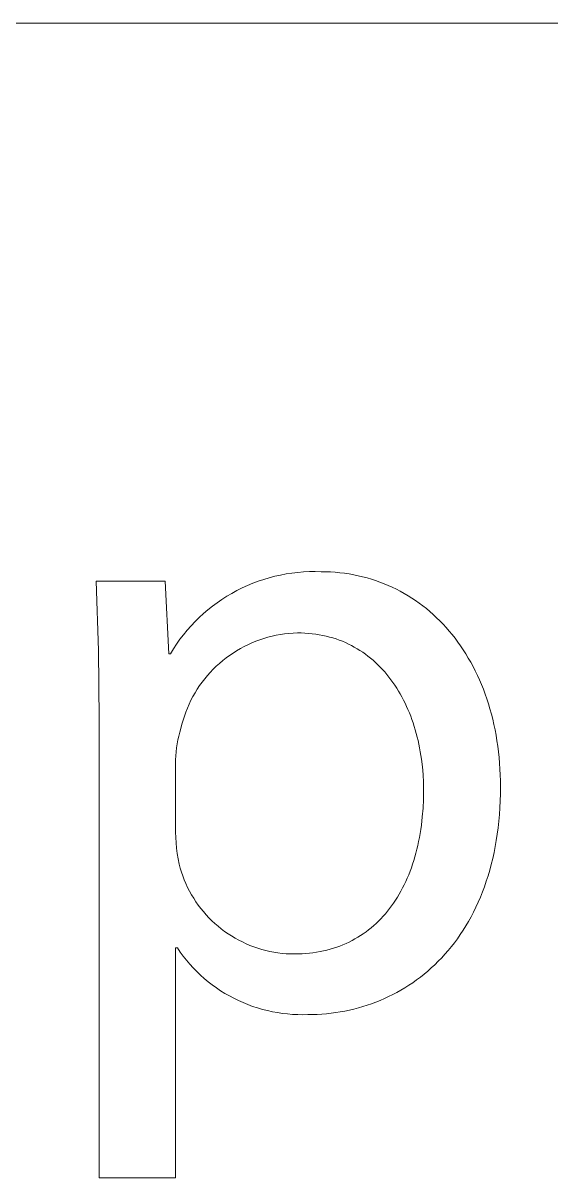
# Model space of a CAD drawing. Header units: millimetres. Extents: x -987 to 2591, y -102 to 2398.
# Drawn here: x 2434.09 to 2455.67, y 250.89 to 298.15 of the extents above; entities that cross this region are included whole.
import ezdxf

# ---------------------------------------------------------------- set-up
doc = ezdxf.new("R2010")
doc.units = ezdxf.units.MM
doc.header["$MEASUREMENT"] = 0
doc.layers.add('Domyślny', color=7, linetype='Continuous', true_color=0x000000)

msp = doc.modelspace()

# ---------------------------------------------------------------- linework, layer by layer
at = {"layer": 'Domyślny', "color": 18, "lineweight": 15, "true_color": 0x000000}
for p, q in [((2587.303, 298.147), (1238.647, 298.147)), ((2444.154, 275.452), (2444.384, 275.512)), ((2444.384, 275.512), (2444.616, 275.564)), ((2444.616, 275.564), (2444.849, 275.608)), ((2444.849, 275.608), (2445.084, 275.643)), ((2445.084, 275.643), (2445.32, 275.671)), ((2445.32, 275.671), (2445.557, 275.69)), ((2445.557, 275.69), (2445.795, 275.701)), ((2445.795, 275.701), (2446.032, 275.704)), ((2446.032, 275.704), (2446.27, 275.698)), ((2446.27, 275.698), (2446.466, 275.696)), ((2446.466, 275.696), (2446.66, 275.688)), ((2446.66, 275.688), (2446.853, 275.675)), ((2446.853, 275.675), (2447.044, 275.657)), ((2447.044, 275.657), (2447.233, 275.634)), ((2447.233, 275.634), (2447.42, 275.607)), ((2447.42, 275.607), (2447.606, 275.574)), ((2447.606, 275.574), (2447.789, 275.536)), ((2447.789, 275.536), (2447.971, 275.493)), ((2447.971, 275.493), (2448.151, 275.446)), ((2437.166, 272.476), (2437.073, 275.305)), ((2437.073, 275.305), (2439.896, 275.305)), ((2439.896, 275.305), (2440.051, 272.339)), ((2442.83, 274.927), (2443.043, 275.034)), ((2443.043, 275.034), (2443.259, 275.133)), ((2443.259, 275.133), (2443.478, 275.224)), ((2443.478, 275.224), (2443.701, 275.308)), ((2443.701, 275.308), (2443.926, 275.384)), ((2443.926, 275.384), (2444.154, 275.452)), ((2448.151, 275.446), (2448.329, 275.394)), ((2448.329, 275.394), (2448.505, 275.337)), ((2448.505, 275.337), (2448.678, 275.276)), ((2448.678, 275.276), (2448.85, 275.209)), ((2448.85, 275.209), (2449.019, 275.139)), ((2449.019, 275.139), (2449.186, 275.063)), ((2449.186, 275.063), (2449.351, 274.983)), ((2442.021, 274.429), (2442.217, 274.564)), ((2442.217, 274.564), (2442.417, 274.692)), ((2442.417, 274.692), (2442.621, 274.813)), ((2442.621, 274.813), (2442.83, 274.927)), ((2449.351, 274.983), (2449.513, 274.899)), ((2449.513, 274.899), (2449.673, 274.81)), ((2449.673, 274.81), (2449.83, 274.717)), ((2449.83, 274.717), (2449.985, 274.619)), ((2449.985, 274.619), (2450.138, 274.518)), ((2441.464, 273.985), (2441.644, 274.139)), ((2441.644, 274.139), (2441.83, 274.288)), ((2441.83, 274.288), (2442.021, 274.429)), ((2450.138, 274.518), (2450.288, 274.411)), ((2450.288, 274.411), (2450.435, 274.301)), ((2450.435, 274.301), (2450.58, 274.187)), ((2450.58, 274.187), (2450.721, 274.068)), ((2440.956, 273.484), (2441.119, 273.657)), ((2441.119, 273.657), (2441.289, 273.824)), ((2441.289, 273.824), (2441.464, 273.985)), ((2450.721, 274.068), (2450.86, 273.945)), ((2450.86, 273.945), (2450.997, 273.818)), ((2450.997, 273.818), (2451.13, 273.687)), ((2451.13, 273.687), (2451.26, 273.552)), ((2440.648, 273.122), (2440.799, 273.306)), ((2440.799, 273.306), (2440.956, 273.484)), ((2444.61, 273.13), (2444.439, 273.098)), ((2444.783, 273.156), (2444.61, 273.13)), ((2444.957, 273.175), (2444.783, 273.156)), ((2445.131, 273.189), (2444.957, 273.175)), ((2445.305, 273.196), (2445.131, 273.189)), ((2445.46, 273.194), (2445.305, 273.196)), ((2445.612, 273.188), (2445.46, 273.194)), ((2445.763, 273.177), (2445.612, 273.188)), ((2445.911, 273.162), (2445.763, 273.177)), ((2446.057, 273.143), (2445.911, 273.162)), ((2446.2, 273.12), (2446.057, 273.143)), ((2451.26, 273.552), (2451.388, 273.414)), ((2451.388, 273.414), (2451.512, 273.271)), ((2451.512, 273.271), (2451.633, 273.124)), ((2440.235, 272.541), (2440.366, 272.74)), ((2440.366, 272.74), (2440.503, 272.934)), ((2440.503, 272.934), (2440.648, 273.122)), ((2443.282, 272.713), (2443.125, 272.635)), ((2443.441, 272.785), (2443.282, 272.713)), ((2443.602, 272.852), (2443.441, 272.785)), ((2443.766, 272.913), (2443.602, 272.852)), ((2443.932, 272.968), (2443.766, 272.913)), ((2444.099, 273.017), (2443.932, 272.968)), ((2444.268, 273.061), (2444.099, 273.017)), ((2444.439, 273.098), (2444.268, 273.061)), ((2446.342, 273.093), (2446.2, 273.12)), ((2446.481, 273.062), (2446.342, 273.093)), ((2446.618, 273.027), (2446.481, 273.062)), ((2446.753, 272.989), (2446.618, 273.027)), ((2446.885, 272.946), (2446.753, 272.989)), ((2447.015, 272.9), (2446.885, 272.946)), ((2447.143, 272.85), (2447.015, 272.9)), ((2447.269, 272.796), (2447.143, 272.85)), ((2447.392, 272.739), (2447.269, 272.796)), ((2447.513, 272.679), (2447.392, 272.739)), ((2447.632, 272.615), (2447.513, 272.679)), ((2451.633, 273.124), (2451.752, 272.974)), ((2451.752, 272.974), (2451.867, 272.82)), ((2451.867, 272.82), (2451.978, 272.662)), ((2451.978, 272.662), (2452.087, 272.5)), ((2437.204, 269.646), (2437.166, 272.476)), ((2440.051, 272.339), (2440.111, 272.339)), ((2440.111, 272.339), (2440.235, 272.541)), ((2442.53, 272.272), (2442.389, 272.168)), ((2442.674, 272.37), (2442.53, 272.272)), ((2442.821, 272.464), (2442.674, 272.37)), ((2442.972, 272.552), (2442.821, 272.464)), ((2443.125, 272.635), (2442.972, 272.552)), ((2447.749, 272.547), (2447.632, 272.615)), ((2447.863, 272.476), (2447.749, 272.547)), ((2447.974, 272.402), (2447.863, 272.476)), ((2448.084, 272.325), (2447.974, 272.402)), ((2448.191, 272.245), (2448.084, 272.325)), ((2448.296, 272.161), (2448.191, 272.245)), ((2452.087, 272.5), (2452.192, 272.335)), ((2452.192, 272.335), (2452.294, 272.166)), ((2441.865, 271.707), (2441.744, 271.581)), ((2441.99, 271.829), (2441.865, 271.707)), ((2442.119, 271.947), (2441.99, 271.829)), ((2442.252, 272.06), (2442.119, 271.947)), ((2442.389, 272.168), (2442.252, 272.06)), ((2448.398, 272.074), (2448.296, 272.161)), ((2448.498, 271.985), (2448.398, 272.074)), ((2448.596, 271.892), (2448.498, 271.985)), ((2448.691, 271.797), (2448.596, 271.892)), ((2448.784, 271.699), (2448.691, 271.797)), ((2452.294, 272.166), (2452.393, 271.994)), ((2452.393, 271.994), (2452.488, 271.818)), ((2452.488, 271.818), (2452.579, 271.639)), ((2441.517, 271.316), (2441.41, 271.178)), ((2441.628, 271.451), (2441.517, 271.316)), ((2441.744, 271.581), (2441.628, 271.451)), ((2448.874, 271.597), (2448.784, 271.699)), ((2448.962, 271.494), (2448.874, 271.597)), ((2449.048, 271.387), (2448.962, 271.494)), ((2449.131, 271.278), (2449.048, 271.387)), ((2449.212, 271.167), (2449.131, 271.278)), ((2452.579, 271.639), (2452.667, 271.456)), ((2452.667, 271.456), (2452.751, 271.269)), ((2452.751, 271.269), (2452.832, 271.08)), ((2441.211, 270.891), (2441.12, 270.742)), ((2441.308, 271.036), (2441.211, 270.891)), ((2441.41, 271.178), (2441.308, 271.036)), ((2449.29, 271.053), (2449.212, 271.167)), ((2449.366, 270.936), (2449.29, 271.053)), ((2449.439, 270.817), (2449.366, 270.936)), ((2449.51, 270.696), (2449.439, 270.817)), ((2452.832, 271.08), (2452.909, 270.887)), ((2452.909, 270.887), (2452.982, 270.691)), ((2440.952, 270.436), (2440.876, 270.279)), ((2441.033, 270.591), (2440.952, 270.436)), ((2441.12, 270.742), (2441.033, 270.591)), ((2449.578, 270.573), (2449.51, 270.696)), ((2449.644, 270.447), (2449.578, 270.573)), ((2449.708, 270.319), (2449.644, 270.447)), ((2449.769, 270.189), (2449.708, 270.319)), ((2452.982, 270.691), (2453.052, 270.491)), ((2453.052, 270.491), (2453.118, 270.289)), ((2440.741, 269.957), (2440.682, 269.793)), ((2440.806, 270.119), (2440.741, 269.957)), ((2440.876, 270.279), (2440.806, 270.119)), ((2449.827, 270.057), (2449.769, 270.189)), ((2449.883, 269.923), (2449.827, 270.057)), ((2449.937, 269.788), (2449.883, 269.923)), ((2453.118, 270.289), (2453.179, 270.083)), ((2453.179, 270.083), (2453.237, 269.874)), ((2453.237, 269.874), (2453.291, 269.662)), ((2437.204, 250.894), (2437.204, 269.646)), ((2440.581, 269.458), (2440.54, 269.289)), ((2440.629, 269.626), (2440.581, 269.458)), ((2440.682, 269.793), (2440.629, 269.626)), ((2449.988, 269.65), (2449.937, 269.788)), ((2450.036, 269.51), (2449.988, 269.65)), ((2450.082, 269.369), (2450.036, 269.51)), ((2450.125, 269.226), (2450.082, 269.369)), ((2453.291, 269.662), (2453.341, 269.447)), ((2453.341, 269.447), (2453.387, 269.229)), ((2440.455, 268.973), (2440.421, 268.813)), ((2440.495, 269.131), (2440.455, 268.973)), ((2440.54, 269.289), (2440.495, 269.131)), ((2450.166, 269.081), (2450.125, 269.226)), ((2450.204, 268.935), (2450.166, 269.081)), ((2450.239, 268.787), (2450.204, 268.935)), ((2453.387, 269.229), (2453.428, 269.008)), ((2453.428, 269.008), (2453.466, 268.784)), ((2440.367, 268.491), (2440.348, 268.328)), ((2440.391, 268.652), (2440.367, 268.491)), ((2440.421, 268.813), (2440.391, 268.652)), ((2450.272, 268.638), (2450.239, 268.787)), ((2450.303, 268.487), (2450.272, 268.638)), ((2450.331, 268.335), (2450.303, 268.487)), ((2453.466, 268.784), (2453.499, 268.558)), ((2453.499, 268.558), (2453.528, 268.328)), ((2440.334, 268.165), (2440.325, 268.002)), ((2440.325, 268.002), (2440.325, 265.036)), ((2440.348, 268.328), (2440.334, 268.165)), ((2450.356, 268.182), (2450.331, 268.335)), ((2450.378, 268.027), (2450.356, 268.182)), ((2450.416, 267.714), (2450.378, 268.027)), ((2453.528, 268.328), (2453.552, 268.096)), ((2453.552, 268.096), (2453.573, 267.861)), ((2450.442, 267.397), (2450.416, 267.714)), ((2453.573, 267.861), (2453.588, 267.623)), ((2453.588, 267.623), (2453.6, 267.383)), ((2450.458, 267.076), (2450.442, 267.397)), ((2450.464, 266.751), (2450.458, 267.076)), ((2453.6, 267.383), (2453.607, 267.14)), ((2453.607, 267.14), (2453.609, 266.894)), ((2450.458, 266.383), (2450.464, 266.751)), ((2453.606, 266.604), (2453.598, 266.319)), ((2453.609, 266.894), (2453.606, 266.604)), ((2450.441, 266.022), (2450.458, 266.383)), ((2453.584, 266.039), (2453.565, 265.763)), ((2453.598, 266.319), (2453.584, 266.039)), ((2450.374, 265.324), (2450.413, 265.669)), ((2450.413, 265.669), (2450.441, 266.022)), ((2453.565, 265.763), (2453.541, 265.491)), ((2450.324, 264.988), (2450.35, 265.155)), ((2450.35, 265.155), (2450.374, 265.324)), ((2453.512, 265.225), (2453.478, 264.962)), ((2453.541, 265.491), (2453.512, 265.225)), ((2440.325, 265.036), (2440.333, 264.818)), ((2440.333, 264.818), (2440.347, 264.6)), ((2450.228, 264.499), (2450.262, 264.66)), ((2450.262, 264.66), (2450.294, 264.823)), ((2450.294, 264.823), (2450.324, 264.988)), ((2453.438, 264.705), (2453.394, 264.452)), ((2453.478, 264.962), (2453.438, 264.705)), ((2440.347, 264.6), (2440.367, 264.383)), ((2440.367, 264.383), (2440.394, 264.167)), ((2440.394, 264.167), (2440.428, 263.951)), ((2450.108, 264.031), (2450.151, 264.185)), ((2450.151, 264.185), (2450.191, 264.341)), ((2450.191, 264.341), (2450.228, 264.499)), ((2453.345, 264.203), (2453.291, 263.96)), ((2453.394, 264.452), (2453.345, 264.203)), ((2440.428, 263.951), (2440.468, 263.737)), ((2440.468, 263.737), (2440.512, 263.573)), ((2449.965, 263.584), (2450.015, 263.731)), ((2450.015, 263.731), (2450.063, 263.88)), ((2450.063, 263.88), (2450.108, 264.031)), ((2453.232, 263.721), (2453.169, 263.486)), ((2453.291, 263.96), (2453.232, 263.721)), ((2440.512, 263.573), (2440.562, 263.411)), ((2440.562, 263.411), (2440.617, 263.251)), ((2440.617, 263.251), (2440.678, 263.092)), ((2449.798, 263.16), (2449.856, 263.299)), ((2449.856, 263.299), (2449.911, 263.44)), ((2449.911, 263.44), (2449.965, 263.584)), ((2453.102, 263.256), (2453.03, 263.031)), ((2453.169, 263.486), (2453.102, 263.256)), ((2440.678, 263.092), (2440.745, 262.936)), ((2440.745, 262.936), (2440.817, 262.783)), ((2440.817, 262.783), (2440.894, 262.632)), ((2449.539, 262.629), (2449.607, 262.758)), ((2449.607, 262.758), (2449.673, 262.889)), ((2449.673, 262.889), (2449.737, 263.023)), ((2449.737, 263.023), (2449.798, 263.16)), ((2452.953, 262.81), (2452.872, 262.593)), ((2453.03, 263.031), (2452.953, 262.81)), ((2440.894, 262.632), (2440.976, 262.483)), ((2440.976, 262.483), (2441.064, 262.338)), ((2441.064, 262.338), (2441.156, 262.196)), ((2449.24, 262.142), (2449.319, 262.26)), ((2449.319, 262.26), (2449.394, 262.38)), ((2449.394, 262.38), (2449.468, 262.503)), ((2449.468, 262.503), (2449.539, 262.629)), ((2452.788, 262.382), (2452.699, 262.175)), ((2452.872, 262.593), (2452.788, 262.382)), ((2441.156, 262.196), (2441.253, 262.057)), ((2441.253, 262.057), (2441.356, 261.922)), ((2441.356, 261.922), (2441.463, 261.79)), ((2441.463, 261.79), (2441.574, 261.662)), ((2448.902, 261.701), (2448.99, 261.807)), ((2448.99, 261.807), (2449.076, 261.916)), ((2449.076, 261.916), (2449.159, 262.028)), ((2449.159, 262.028), (2449.24, 262.142)), ((2452.606, 261.972), (2452.509, 261.774)), ((2452.699, 262.175), (2452.606, 261.972)), ((2441.574, 261.662), (2441.69, 261.538)), ((2441.69, 261.538), (2441.81, 261.418)), ((2441.81, 261.418), (2441.934, 261.303)), ((2448.525, 261.307), (2448.622, 261.4)), ((2448.622, 261.4), (2448.718, 261.498)), ((2448.718, 261.498), (2448.811, 261.598)), ((2448.811, 261.598), (2448.902, 261.701)), ((2452.303, 261.392), (2452.195, 261.208)), ((2452.408, 261.581), (2452.303, 261.392)), ((2452.509, 261.774), (2452.408, 261.581)), ((2441.934, 261.303), (2442.062, 261.191)), ((2442.062, 261.191), (2442.194, 261.085)), ((2442.194, 261.085), (2442.329, 260.983)), ((2442.329, 260.983), (2442.468, 260.886)), ((2442.468, 260.886), (2442.611, 260.793)), ((2447.888, 260.809), (2448, 260.884)), ((2448, 260.884), (2448.11, 260.962)), ((2448.11, 260.962), (2448.217, 261.044)), ((2448.217, 261.044), (2448.322, 261.128)), ((2448.322, 261.128), (2448.424, 261.216)), ((2448.424, 261.216), (2448.525, 261.307)), ((2451.967, 260.853), (2451.848, 260.683)), ((2452.083, 261.028), (2451.967, 260.853)), ((2452.195, 261.208), (2452.083, 261.028)), ((2442.611, 260.793), (2442.756, 260.706)), ((2442.756, 260.706), (2442.904, 260.624)), ((2442.904, 260.624), (2443.056, 260.547)), ((2443.056, 260.547), (2443.209, 260.475)), ((2443.209, 260.475), (2443.365, 260.409)), ((2443.365, 260.409), (2443.524, 260.348)), ((2446.912, 260.334), (2447.042, 260.381)), ((2447.042, 260.381), (2447.169, 260.432)), ((2447.169, 260.432), (2447.295, 260.486)), ((2447.295, 260.486), (2447.418, 260.544)), ((2447.418, 260.544), (2447.539, 260.605)), ((2447.539, 260.605), (2447.658, 260.67)), ((2447.658, 260.67), (2447.774, 260.738)), ((2447.774, 260.738), (2447.888, 260.809)), ((2451.726, 260.517), (2451.6, 260.356)), ((2451.848, 260.683), (2451.726, 260.517)), ((2440.397, 260.306), (2440.325, 260.306)), ((2440.325, 260.306), (2440.325, 250.894)), ((2440.515, 260.134), (2440.397, 260.306)), ((2440.639, 259.966), (2440.515, 260.134)), ((2440.769, 259.802), (2440.639, 259.966)), ((2443.524, 260.348), (2443.684, 260.293)), ((2443.684, 260.293), (2443.846, 260.244)), ((2443.846, 260.244), (2444.01, 260.2)), ((2444.01, 260.2), (2444.176, 260.162)), ((2444.176, 260.162), (2444.342, 260.129)), ((2444.342, 260.129), (2444.51, 260.103)), ((2444.51, 260.103), (2444.678, 260.082)), ((2444.678, 260.082), (2444.847, 260.067)), ((2444.847, 260.067), (2445.016, 260.059)), ((2445.016, 260.059), (2445.186, 260.056)), ((2445.186, 260.056), (2445.341, 260.058)), ((2445.341, 260.058), (2445.495, 260.064)), ((2445.495, 260.064), (2445.646, 260.073)), ((2445.646, 260.073), (2445.795, 260.087)), ((2445.795, 260.087), (2445.942, 260.105)), ((2445.942, 260.105), (2446.087, 260.126)), ((2446.087, 260.126), (2446.23, 260.152)), ((2446.23, 260.152), (2446.37, 260.181)), ((2446.37, 260.181), (2446.509, 260.213)), ((2446.509, 260.213), (2446.645, 260.25)), ((2446.645, 260.25), (2446.78, 260.29)), ((2446.78, 260.29), (2446.912, 260.334)), ((2451.204, 259.899), (2451.066, 259.756)), ((2451.339, 260.047), (2451.204, 259.899)), ((2451.471, 260.199), (2451.339, 260.047)), ((2451.6, 260.356), (2451.471, 260.199)), ((2440.904, 259.643), (2440.769, 259.802)), ((2441.045, 259.489), (2440.904, 259.643)), ((2441.191, 259.34), (2441.045, 259.489)), ((2450.781, 259.484), (2450.634, 259.354)), ((2450.925, 259.618), (2450.781, 259.484)), ((2451.066, 259.756), (2450.925, 259.618)), ((2441.342, 259.195), (2441.191, 259.34)), ((2441.498, 259.056), (2441.342, 259.195)), ((2441.658, 258.923), (2441.498, 259.056)), ((2450.178, 258.994), (2450.021, 258.882)), ((2450.333, 259.109), (2450.178, 258.994)), ((2450.485, 259.23), (2450.333, 259.109)), ((2450.634, 259.354), (2450.485, 259.23)), ((2441.823, 258.794), (2441.658, 258.923)), ((2441.992, 258.672), (2441.823, 258.794)), ((2442.165, 258.555), (2441.992, 258.672)), ((2442.343, 258.445), (2442.165, 258.555)), ((2449.371, 258.483), (2449.203, 258.395)), ((2449.537, 258.576), (2449.371, 258.483)), ((2449.701, 258.674), (2449.537, 258.576)), ((2449.862, 258.776), (2449.701, 258.674)), ((2450.021, 258.882), (2449.862, 258.776)), ((2442.523, 258.34), (2442.343, 258.445)), ((2442.708, 258.242), (2442.523, 258.34)), ((2442.895, 258.15), (2442.708, 258.242)), ((2443.086, 258.065), (2442.895, 258.15)), ((2443.279, 257.986), (2443.086, 258.065)), ((2448.336, 258.021), (2448.158, 257.96)), ((2448.513, 258.087), (2448.336, 258.021)), ((2448.688, 258.157), (2448.513, 258.087)), ((2448.862, 258.232), (2448.688, 258.157)), ((2449.034, 258.311), (2448.862, 258.232)), ((2449.203, 258.395), (2449.034, 258.311)), ((2443.475, 257.914), (2443.279, 257.986)), ((2443.673, 257.849), (2443.475, 257.914)), ((2443.874, 257.79), (2443.673, 257.849)), ((2444.076, 257.738), (2443.874, 257.79)), ((2444.28, 257.693), (2444.076, 257.738)), ((2444.486, 257.656), (2444.28, 257.693)), ((2444.692, 257.625), (2444.486, 257.656)), ((2444.9, 257.601), (2444.692, 257.625)), ((2445.108, 257.585), (2444.9, 257.601)), ((2445.316, 257.575), (2445.108, 257.585)), ((2445.525, 257.573), (2445.316, 257.575)), ((2445.734, 257.578), (2445.525, 257.573)), ((2445.925, 257.58), (2445.734, 257.578)), ((2446.116, 257.587), (2445.925, 257.58)), ((2446.306, 257.598), (2446.116, 257.587)), ((2446.496, 257.614), (2446.306, 257.598)), ((2446.685, 257.634), (2446.496, 257.614)), ((2446.873, 257.659), (2446.685, 257.634)), ((2447.06, 257.688), (2446.873, 257.659)), ((2447.246, 257.722), (2447.06, 257.688)), ((2447.431, 257.761), (2447.246, 257.722)), ((2447.614, 257.804), (2447.431, 257.761)), ((2447.797, 257.851), (2447.614, 257.804)), ((2447.978, 257.903), (2447.797, 257.851)), ((2448.158, 257.96), (2447.978, 257.903)), ((2440.325, 250.894), (2437.204, 250.894))]:
    msp.add_line(p, q, dxfattribs=at)

doc.saveas('drawing.dxf')
